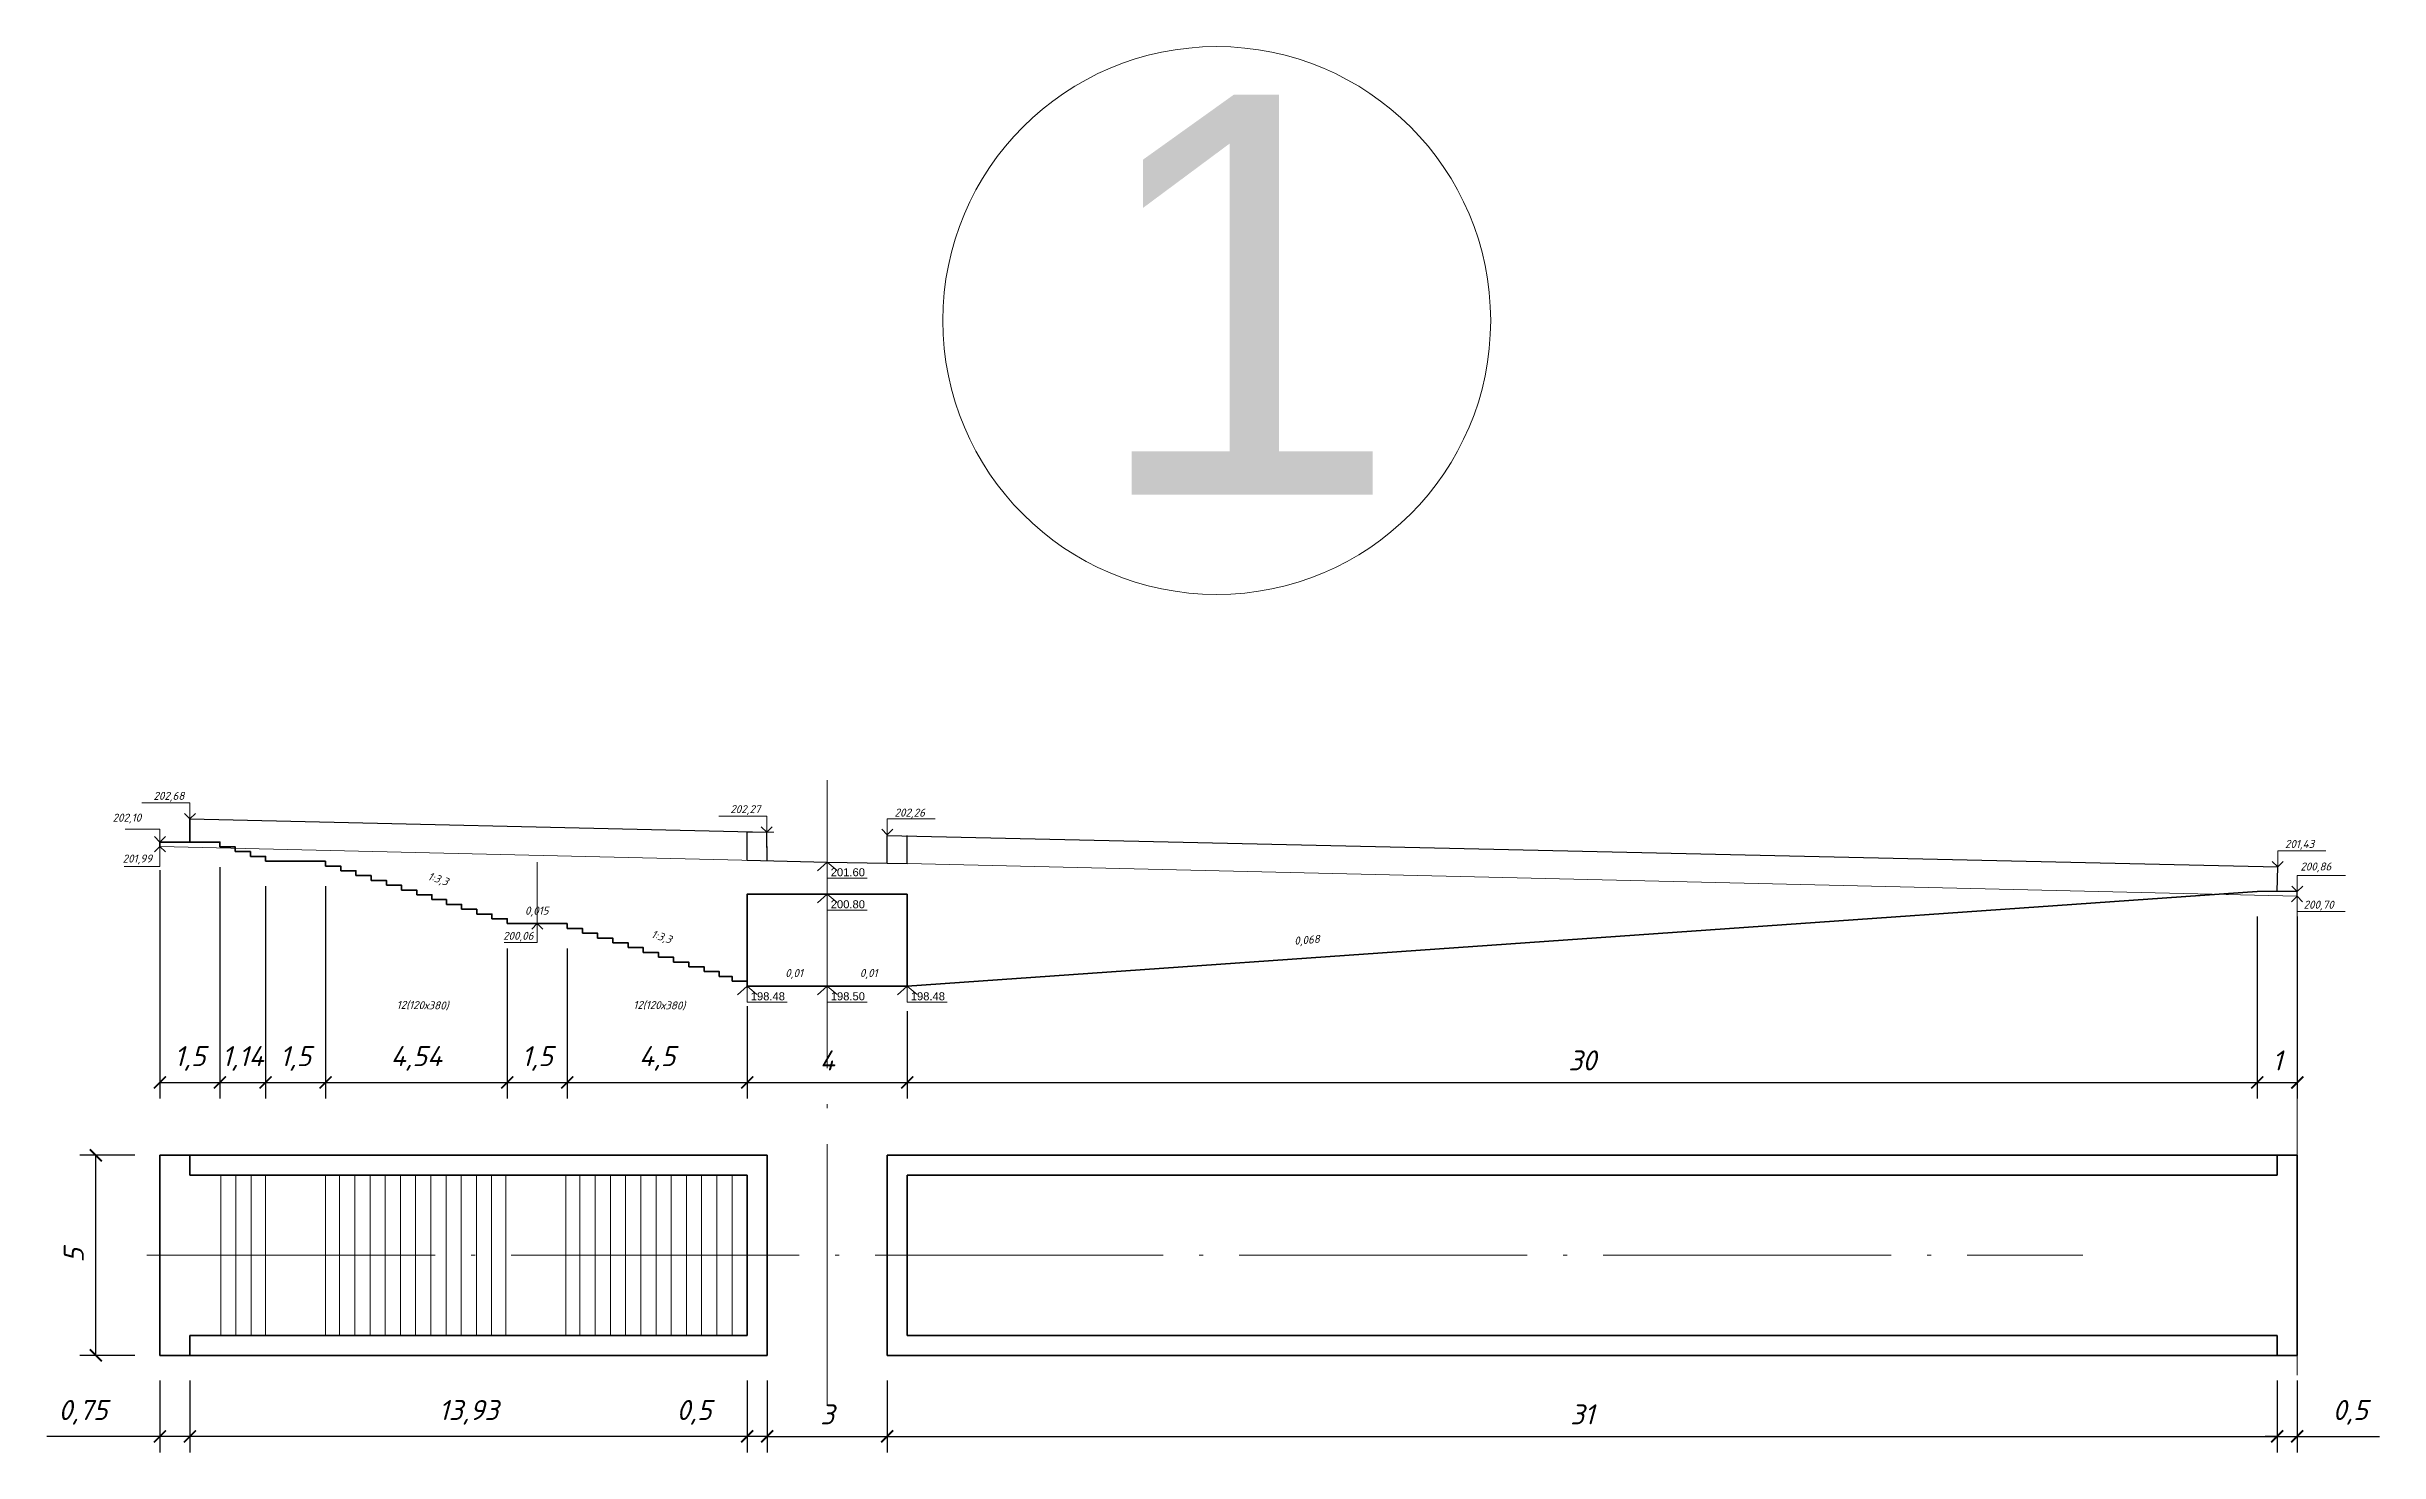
# Model space of a CAD drawing. Header units: millimetres. Extents: x -2123 to 34701, y -1286 to 835.
# Drawn here: x 4687.1 to 4745.4, y -746.5 to -711.4 of the extents above; entities that cross this region are included whole.
import ezdxf

# ---------------------------------------------------------------- set-up
doc = ezdxf.new("R2010")
doc.units = ezdxf.units.MM
doc.linetypes.add('ACAD_ISO04W100', pattern=[30, 24, -3, 0, -3])
doc.layers.get('0').update_dxf_attribs({"lineweight": 15})
doc.layers.add('вертикалка', color=6, linetype='Continuous', lineweight=15)
doc.layers.add('Текст', color=7, linetype='Continuous', lineweight=15)
doc.layers.add('поперечніе для 12м', color=7, linetype='Continuous')
doc.styles.get("Standard").update_dxf_attribs({"font": 'arial.ttf'})
doc.styles.add('Креслярський', font='isocpeui.ttf')
doc.styles.add('стиль1', font='isocpeui.ttf')
doc.dimstyles.new('3 Cтил Макс', dxfattribs={"dimtxt": 1, "dimasz": 0.3, "dimexe": 1.25, "dimexo": 0.625, "dimgap": 0.3, "dimtad": 1, "dimtxsty": 'стиль1', "dimblk": 'ARCHTICK', "dimcen": 2.5, "dimadec": 0, "dimazin": 0, "dimtfac": 1, "dimtmove": 0, "dimatfit": 3, "dimldrblk": 'DATUMFILLED', "dimfxl": 1, "dimarcsym": 0})

# ---------------------------------------------------------------- blocks, each defined once
blk = doc.blocks.new('_ArchTick')
at = {"color": 0, "linetype": 'ByBlock', "const_width": 0.15}
blk.add_lwpolyline([(-0.5, -0.5), (0.5, 0.5)], dxfattribs=at)
blk = doc.blocks.new('*D740')
at = {"layer": 'Defpoints', "color": 0, "lineweight": 20, "ltscale": 0.5, "transparency": 16777216}
for p in [(4705.142, -744.089), (4708.142, -744.089), (4708.142, -746.114)]:
    blk.add_point(p, dxfattribs=at)
at = {"layer": 'вертикалка', "color": 0, "lineweight": -2, "ltscale": 0.5, "transparency": 16777216}
for p, q in [((4705.142, -744.714), (4705.142, -746.514)), ((4708.142, -744.714), (4708.142, -746.514)), ((4705.142, -746.114), (4708.142, -746.114))]:
    blk.add_line(p, q, dxfattribs=at)
at = {"layer": 'вертикалка', "color": 0, "lineweight": -2, "ltscale": 0.5, "transparency": 16777216, "xscale": 0.3, "yscale": 0.3, "zscale": 0.3, "rotation": 180}
blk.add_blockref('_ArchTick', (4705.142, -746.114), dxfattribs=at)
at = {"layer": 'вертикалка', "color": 0, "lineweight": -2, "ltscale": 0.5, "transparency": 16777216, "xscale": 0.3, "yscale": 0.3, "zscale": 0.3}
blk.add_blockref('_ArchTick', (4708.142, -746.114), dxfattribs=at)
at = {"layer": 'вертикалка', "color": 0, "lineweight": 20, "ltscale": 0.5, "transparency": 16777216, "insert": (4706.642, -745.564), "char_height": 0.5, "attachment_point": 5, "style": 'стиль1'}
blk.add_mtext('3', dxfattribs=at)
blk = doc.blocks.new('_DatumFilled')
at = {"color": 0, "linetype": 'ByBlock'}
blk.add_solid([(0, 0.58), (-1, 0), (0, -0.58)], dxfattribs=at)
blk = doc.blocks.new('*D728')
at = {"layer": 'Defpoints', "color": 0, "lineweight": 20, "ltscale": 0.5, "transparency": 16777216}
for p in [(4704.642, -744.089), (4705.142, -744.089), (4704.642, -746.114)]:
    blk.add_point(p, dxfattribs=at)
at = {"layer": 'вертикалка', "color": 0, "lineweight": -2, "ltscale": 0.5, "transparency": 16777216}
for p, q in [((4704.642, -744.714), (4704.642, -746.514)), ((4705.142, -744.714), (4705.142, -746.514)), ((4704.642, -746.114), (4702.587, -746.114)), ((4705.142, -746.114), (4704.642, -746.114)), ((4705.142, -746.114), (4705.442, -746.114))]:
    blk.add_line(p, q, dxfattribs=at)
at = {"layer": 'вертикалка', "color": 0, "lineweight": -2, "ltscale": 0.5, "transparency": 16777216, "xscale": 0.3, "yscale": 0.3, "zscale": 0.3}
blk.add_blockref('_ArchTick', (4704.642, -746.114), dxfattribs=at)
at = {"layer": 'вертикалка', "color": 0, "lineweight": -2, "ltscale": 0.5, "transparency": 16777216, "xscale": 0.3, "yscale": 0.3, "zscale": 0.3, "rotation": 180}
blk.add_blockref('_ArchTick', (4705.142, -746.114), dxfattribs=at)
at = {"layer": 'вертикалка', "color": 0, "lineweight": 20, "ltscale": 0.5, "transparency": 16777216, "insert": (4703.314, -745.514), "char_height": 0.5, "attachment_point": 5, "style": 'стиль1'}
blk.add_mtext('0,5', dxfattribs=at)
blk = doc.blocks.new('*D729')
at = {"layer": 'Defpoints', "color": 0, "lineweight": 20, "ltscale": 0.5, "transparency": 16777216}
for p in [(4690.712, -744.089), (4704.642, -744.089), (4690.712, -746.114)]:
    blk.add_point(p, dxfattribs=at)
at = {"layer": 'вертикалка', "color": 0, "lineweight": -2, "ltscale": 0.5, "transparency": 16777216}
for p, q in [((4690.712, -744.714), (4690.712, -746.514)), ((4704.642, -744.714), (4704.642, -746.514)), ((4704.642, -746.114), (4690.712, -746.114))]:
    blk.add_line(p, q, dxfattribs=at)
at = {"layer": 'вертикалка', "color": 0, "lineweight": -2, "ltscale": 0.5, "transparency": 16777216, "xscale": 0.3, "yscale": 0.3, "zscale": 0.3, "rotation": 180}
blk.add_blockref('_ArchTick', (4690.712, -746.114), dxfattribs=at)
at = {"layer": 'вертикалка', "color": 0, "lineweight": -2, "ltscale": 0.5, "transparency": 16777216, "xscale": 0.3, "yscale": 0.3, "zscale": 0.3}
blk.add_blockref('_ArchTick', (4704.642, -746.114), dxfattribs=at)
at = {"layer": 'вертикалка', "color": 0, "lineweight": 20, "ltscale": 0.5, "transparency": 16777216, "insert": (4697.677, -745.514), "char_height": 0.5, "attachment_point": 5, "style": 'стиль1'}
blk.add_mtext('13,93', dxfattribs=at)
blk = doc.blocks.new('*D730')
at = {"layer": 'Defpoints', "color": 0, "lineweight": 20, "ltscale": 0.5, "transparency": 16777216}
for p in [(4689.962, -744.089), (4690.712, -744.089), (4690.712, -746.114)]:
    blk.add_point(p, dxfattribs=at)
at = {"layer": 'вертикалка', "color": 0, "lineweight": -2, "ltscale": 0.5, "transparency": 16777216}
for p, q in [((4689.962, -744.714), (4689.962, -746.514)), ((4690.712, -744.714), (4690.712, -746.514)), ((4689.962, -746.114), (4687.131, -746.114)), ((4690.712, -746.114), (4689.962, -746.114))]:
    blk.add_line(p, q, dxfattribs=at)
at = {"layer": 'вертикалка', "color": 0, "lineweight": -2, "ltscale": 0.5, "transparency": 16777216, "xscale": 0.3, "yscale": 0.3, "zscale": 0.3, "rotation": 180}
blk.add_blockref('_ArchTick', (4689.962, -746.114), dxfattribs=at)
at = {"layer": 'вертикалка', "color": 0, "lineweight": -2, "ltscale": 0.5, "transparency": 16777216, "xscale": 0.3, "yscale": 0.3, "zscale": 0.3}
blk.add_blockref('_ArchTick', (4690.712, -746.114), dxfattribs=at)
at = {"layer": 'вертикалка', "color": 0, "lineweight": 20, "ltscale": 0.5, "transparency": 16777216, "insert": (4688.039, -745.514), "char_height": 0.5, "attachment_point": 5, "style": 'стиль1'}
blk.add_mtext('0,75', dxfattribs=at)
blk = doc.blocks.new('*D731')
at = {"layer": 'Defpoints', "color": 0, "lineweight": 20, "ltscale": 0.5, "transparency": 16777216}
for p in [(4689.962, -731.34), (4691.462, -731.377), (4691.462, -737.267)]:
    blk.add_point(p, dxfattribs=at)
at = {"layer": 'вертикалка', "color": 0, "lineweight": -2, "ltscale": 0.5, "transparency": 16777216}
for p, q in [((4689.962, -731.965), (4689.962, -737.667)), ((4691.462, -732.002), (4691.462, -737.667)), ((4689.962, -737.267), (4691.462, -737.267))]:
    blk.add_line(p, q, dxfattribs=at)
at = {"layer": 'вертикалка', "color": 0, "lineweight": -2, "ltscale": 0.5, "transparency": 16777216, "xscale": 0.3, "yscale": 0.3, "zscale": 0.3, "rotation": 180}
blk.add_blockref('_ArchTick', (4689.962, -737.267), dxfattribs=at)
at = {"layer": 'вертикалка', "color": 0, "lineweight": -2, "ltscale": 0.5, "transparency": 16777216, "xscale": 0.3, "yscale": 0.3, "zscale": 0.3}
blk.add_blockref('_ArchTick', (4691.462, -737.267), dxfattribs=at)
at = {"layer": 'вертикалка', "color": 0, "lineweight": 20, "ltscale": 0.5, "transparency": 16777216, "insert": (4690.712, -736.667), "char_height": 0.5, "attachment_point": 5, "style": 'стиль1'}
blk.add_mtext('1,5', dxfattribs=at)
blk = doc.blocks.new('*D732')
at = {"layer": 'Defpoints', "color": 0, "lineweight": 20, "ltscale": 0.5, "transparency": 16777216}
for p in [(4691.462, -731.257), (4692.602, -731.737), (4692.602, -737.267)]:
    blk.add_point(p, dxfattribs=at)
at = {"layer": 'вертикалка', "color": 0, "lineweight": -2, "ltscale": 0.5, "transparency": 16777216}
for p, q in [((4691.462, -731.882), (4691.462, -737.667)), ((4692.602, -732.362), (4692.602, -737.667)), ((4691.462, -737.267), (4692.602, -737.267))]:
    blk.add_line(p, q, dxfattribs=at)
at = {"layer": 'вертикалка', "color": 0, "lineweight": -2, "ltscale": 0.5, "transparency": 16777216, "xscale": 0.3, "yscale": 0.3, "zscale": 0.3, "rotation": 180}
blk.add_blockref('_ArchTick', (4691.462, -737.267), dxfattribs=at)
at = {"layer": 'вертикалка', "color": 0, "lineweight": -2, "ltscale": 0.5, "transparency": 16777216, "xscale": 0.3, "yscale": 0.3, "zscale": 0.3}
blk.add_blockref('_ArchTick', (4692.602, -737.267), dxfattribs=at)
at = {"layer": 'вертикалка', "color": 0, "lineweight": 20, "ltscale": 0.5, "transparency": 16777216, "insert": (4692.032, -736.667), "char_height": 0.5, "attachment_point": 5, "style": 'стиль1'}
blk.add_mtext('1,14', dxfattribs=at)
blk = doc.blocks.new('*D733')
at = {"layer": 'Defpoints', "color": 0, "lineweight": 20, "ltscale": 0.5, "transparency": 16777216}
for p in [(4692.602, -731.737), (4694.102, -731.737), (4694.102, -737.267)]:
    blk.add_point(p, dxfattribs=at)
at = {"layer": 'вертикалка', "color": 0, "lineweight": -2, "ltscale": 0.5, "transparency": 16777216}
for p, q in [((4692.602, -732.362), (4692.602, -737.667)), ((4694.102, -732.362), (4694.102, -737.667)), ((4692.602, -737.267), (4694.102, -737.267))]:
    blk.add_line(p, q, dxfattribs=at)
at = {"layer": 'вертикалка', "color": 0, "lineweight": -2, "ltscale": 0.5, "transparency": 16777216, "xscale": 0.3, "yscale": 0.3, "zscale": 0.3, "rotation": 180}
blk.add_blockref('_ArchTick', (4692.602, -737.267), dxfattribs=at)
at = {"layer": 'вертикалка', "color": 0, "lineweight": -2, "ltscale": 0.5, "transparency": 16777216, "xscale": 0.3, "yscale": 0.3, "zscale": 0.3}
blk.add_blockref('_ArchTick', (4694.102, -737.267), dxfattribs=at)
at = {"layer": 'вертикалка', "color": 0, "lineweight": 20, "ltscale": 0.5, "transparency": 16777216, "insert": (4693.352, -736.667), "char_height": 0.5, "attachment_point": 5, "style": 'стиль1'}
blk.add_mtext('1,5', dxfattribs=at)
blk = doc.blocks.new('*D734')
at = {"layer": 'Defpoints', "color": 0, "lineweight": 20, "ltscale": 0.5, "transparency": 16777216}
for p in [(4694.102, -731.857), (4698.642, -733.297), (4698.642, -737.267)]:
    blk.add_point(p, dxfattribs=at)
at = {"layer": 'вертикалка', "color": 0, "lineweight": -2, "ltscale": 0.5, "transparency": 16777216}
for p, q in [((4694.102, -732.482), (4694.102, -737.667)), ((4698.642, -733.922), (4698.642, -737.667)), ((4694.102, -737.267), (4698.642, -737.267))]:
    blk.add_line(p, q, dxfattribs=at)
at = {"layer": 'вертикалка', "color": 0, "lineweight": -2, "ltscale": 0.5, "transparency": 16777216, "xscale": 0.3, "yscale": 0.3, "zscale": 0.3, "rotation": 180}
blk.add_blockref('_ArchTick', (4694.102, -737.267), dxfattribs=at)
at = {"layer": 'вертикалка', "color": 0, "lineweight": -2, "ltscale": 0.5, "transparency": 16777216, "xscale": 0.3, "yscale": 0.3, "zscale": 0.3}
blk.add_blockref('_ArchTick', (4698.642, -737.267), dxfattribs=at)
at = {"layer": 'вертикалка', "color": 0, "lineweight": 20, "ltscale": 0.5, "transparency": 16777216, "insert": (4696.372, -736.667), "char_height": 0.5, "attachment_point": 5, "style": 'стиль1'}
blk.add_mtext('4,54', dxfattribs=at)
blk = doc.blocks.new('*D735')
at = {"layer": 'Defpoints', "color": 0, "lineweight": 20, "ltscale": 0.5, "transparency": 16777216}
for p in [(4698.642, -733.297), (4700.142, -733.297), (4700.142, -737.267)]:
    blk.add_point(p, dxfattribs=at)
at = {"layer": 'вертикалка', "color": 0, "lineweight": -2, "ltscale": 0.5, "transparency": 16777216}
for p, q in [((4698.642, -733.922), (4698.642, -737.667)), ((4700.142, -733.922), (4700.142, -737.667)), ((4698.642, -737.267), (4700.142, -737.267))]:
    blk.add_line(p, q, dxfattribs=at)
at = {"layer": 'вертикалка', "color": 0, "lineweight": -2, "ltscale": 0.5, "transparency": 16777216, "xscale": 0.3, "yscale": 0.3, "zscale": 0.3, "rotation": 180}
blk.add_blockref('_ArchTick', (4698.642, -737.267), dxfattribs=at)
at = {"layer": 'вертикалка', "color": 0, "lineweight": -2, "ltscale": 0.5, "transparency": 16777216, "xscale": 0.3, "yscale": 0.3, "zscale": 0.3}
blk.add_blockref('_ArchTick', (4700.142, -737.267), dxfattribs=at)
at = {"layer": 'вертикалка', "color": 0, "lineweight": 20, "ltscale": 0.5, "transparency": 16777216, "insert": (4699.392, -736.667), "char_height": 0.5, "attachment_point": 5, "style": 'стиль1'}
blk.add_mtext('1,5', dxfattribs=at)
blk = doc.blocks.new('*D736')
at = {"layer": 'Defpoints', "color": 0, "lineweight": 20, "ltscale": 0.5, "transparency": 16777216}
for p in [(4700.142, -733.417), (4704.642, -734.737), (4704.642, -737.267)]:
    blk.add_point(p, dxfattribs=at)
at = {"layer": 'вертикалка', "color": 0, "lineweight": -2, "ltscale": 0.5, "transparency": 16777216}
for p, q in [((4700.142, -734.042), (4700.142, -737.667)), ((4704.642, -735.362), (4704.642, -737.667)), ((4700.142, -737.267), (4704.642, -737.267))]:
    blk.add_line(p, q, dxfattribs=at)
at = {"layer": 'вертикалка', "color": 0, "lineweight": -2, "ltscale": 0.5, "transparency": 16777216, "xscale": 0.3, "yscale": 0.3, "zscale": 0.3, "rotation": 180}
blk.add_blockref('_ArchTick', (4700.142, -737.267), dxfattribs=at)
at = {"layer": 'вертикалка', "color": 0, "lineweight": -2, "ltscale": 0.5, "transparency": 16777216, "xscale": 0.3, "yscale": 0.3, "zscale": 0.3}
blk.add_blockref('_ArchTick', (4704.642, -737.267), dxfattribs=at)
at = {"layer": 'вертикалка', "color": 0, "lineweight": 20, "ltscale": 0.5, "transparency": 16777216, "insert": (4702.392, -736.667), "char_height": 0.5, "attachment_point": 5, "style": 'стиль1'}
blk.add_mtext('4,5', dxfattribs=at)
blk = doc.blocks.new('*D737')
at = {"layer": 'Defpoints', "color": 0, "lineweight": 20, "ltscale": 0.5, "transparency": 16777216}
for p in [(4704.642, -734.857), (4708.642, -734.857), (4708.642, -737.267)]:
    blk.add_point(p, dxfattribs=at)
at = {"layer": 'вертикалка', "color": 0, "lineweight": -2, "ltscale": 0.5, "transparency": 16777216}
for p, q in [((4704.642, -735.482), (4704.642, -737.667)), ((4708.642, -735.482), (4708.642, -737.667)), ((4704.642, -737.267), (4708.642, -737.267))]:
    blk.add_line(p, q, dxfattribs=at)
at = {"layer": 'вертикалка', "color": 0, "lineweight": -2, "ltscale": 0.5, "transparency": 16777216, "xscale": 0.3, "yscale": 0.3, "zscale": 0.3, "rotation": 180}
blk.add_blockref('_ArchTick', (4704.642, -737.267), dxfattribs=at)
at = {"layer": 'вертикалка', "color": 0, "lineweight": -2, "ltscale": 0.5, "transparency": 16777216, "xscale": 0.3, "yscale": 0.3, "zscale": 0.3}
blk.add_blockref('_ArchTick', (4708.642, -737.267), dxfattribs=at)
at = {"layer": 'вертикалка', "color": 0, "lineweight": 20, "ltscale": 0.5, "transparency": 16777216, "insert": (4706.642, -736.717), "char_height": 0.5, "attachment_point": 5, "style": 'стиль1'}
blk.add_mtext('4', dxfattribs=at)
blk = doc.blocks.new('*D738')
at = {"layer": 'Defpoints', "color": 0, "lineweight": 20, "ltscale": 0.5, "transparency": 16777216}
for p in [(4742.884, -744.089), (4743.383, -744.089), (4743.383, -746.114)]:
    blk.add_point(p, dxfattribs=at)
at = {"layer": 'вертикалка', "color": 0, "lineweight": -2, "ltscale": 0.5, "transparency": 16777216}
for p, q in [((4742.884, -744.714), (4742.884, -746.514)), ((4743.383, -744.714), (4743.383, -746.514)), ((4742.884, -746.114), (4742.584, -746.114)), ((4742.884, -746.114), (4743.383, -746.114)), ((4743.383, -746.114), (4745.438, -746.114))]:
    blk.add_line(p, q, dxfattribs=at)
at = {"layer": 'вертикалка', "color": 0, "lineweight": -2, "ltscale": 0.5, "transparency": 16777216, "xscale": 0.3, "yscale": 0.3, "zscale": 0.3}
blk.add_blockref('_ArchTick', (4742.884, -746.114), dxfattribs=at)
at = {"layer": 'вертикалка', "color": 0, "lineweight": -2, "ltscale": 0.5, "transparency": 16777216, "xscale": 0.3, "yscale": 0.3, "zscale": 0.3, "rotation": 180}
blk.add_blockref('_ArchTick', (4743.383, -746.114), dxfattribs=at)
at = {"layer": 'вертикалка', "color": 0, "lineweight": 20, "ltscale": 0.5, "transparency": 16777216, "insert": (4744.711, -745.514), "char_height": 0.5, "attachment_point": 5, "style": 'стиль1'}
blk.add_mtext('0,5', dxfattribs=at)
blk = doc.blocks.new('*D739')
at = {"layer": 'Defpoints', "color": 0, "lineweight": 20, "ltscale": 0.5, "transparency": 16777216}
for p in [(4688.359, -739.089), (4689.962, -739.089), (4689.962, -744.089)]:
    blk.add_point(p, dxfattribs=at)
at = {"layer": 'вертикалка', "color": 0, "lineweight": -2, "ltscale": 0.5, "transparency": 16777216}
for p, q in [((4689.337, -739.089), (4687.959, -739.089)), ((4688.359, -744.089), (4688.359, -739.089)), ((4689.337, -744.089), (4687.959, -744.089))]:
    blk.add_line(p, q, dxfattribs=at)
at = {"layer": 'вертикалка', "color": 0, "lineweight": -2, "ltscale": 0.5, "transparency": 16777216, "xscale": 0.3, "yscale": 0.3, "zscale": 0.3}
for p, rotation in [((4688.359, -739.089), 90), ((4688.359, -744.089), 270)]:
    blk.add_blockref('_ArchTick', p, dxfattribs=dict(at, rotation=rotation))
at = {"layer": 'вертикалка', "color": 0, "lineweight": 20, "ltscale": 0.5, "transparency": 16777216, "insert": (4687.809, -741.589), "char_height": 0.5, "attachment_point": 5, "rotation": 90, "style": 'стиль1'}
blk.add_mtext('5', dxfattribs=at)
blk = doc.blocks.new('*D741')
at = {"layer": 'Defpoints', "color": 0, "lineweight": 20, "ltscale": 0.5, "transparency": 16777216}
for p in [(4742.386, -732.496), (4743.388, -732.496), (4743.388, -737.267)]:
    blk.add_point(p, dxfattribs=at)
at = {"layer": 'вертикалка', "color": 0, "lineweight": -2, "ltscale": 0.5, "transparency": 16777216}
for p, q in [((4742.386, -733.121), (4742.386, -737.667)), ((4743.388, -733.121), (4743.388, -737.667)), ((4742.386, -737.267), (4743.388, -737.267))]:
    blk.add_line(p, q, dxfattribs=at)
at = {"layer": 'вертикалка', "color": 0, "lineweight": -2, "ltscale": 0.5, "transparency": 16777216, "xscale": 0.3, "yscale": 0.3, "zscale": 0.3, "rotation": 180}
blk.add_blockref('_ArchTick', (4742.386, -737.267), dxfattribs=at)
at = {"layer": 'вертикалка', "color": 0, "lineweight": -2, "ltscale": 0.5, "transparency": 16777216, "xscale": 0.3, "yscale": 0.3, "zscale": 0.3}
blk.add_blockref('_ArchTick', (4743.388, -737.267), dxfattribs=at)
at = {"layer": 'вертикалка', "color": 0, "lineweight": 20, "ltscale": 0.5, "transparency": 16777216, "insert": (4742.887, -736.717), "char_height": 0.5, "attachment_point": 5, "style": 'стиль1'}
blk.add_mtext('1', dxfattribs=at)
blk = doc.blocks.new('*D742')
at = {"layer": 'Defpoints', "color": 0, "lineweight": 20, "ltscale": 0.5, "transparency": 16777216}
for p in [(4742.386, -732.496), (4708.642, -734.857), (4742.386, -737.267)]:
    blk.add_point(p, dxfattribs=at)
at = {"layer": 'вертикалка', "color": 0, "lineweight": -2, "ltscale": 0.5, "transparency": 16777216}
for p, q in [((4742.386, -733.121), (4742.386, -737.667)), ((4708.642, -735.482), (4708.642, -737.667)), ((4708.642, -737.267), (4742.386, -737.267))]:
    blk.add_line(p, q, dxfattribs=at)
at = {"layer": 'вертикалка', "color": 0, "lineweight": -2, "ltscale": 0.5, "transparency": 16777216, "xscale": 0.3, "yscale": 0.3, "zscale": 0.3, "rotation": 180}
blk.add_blockref('_ArchTick', (4708.642, -737.267), dxfattribs=at)
at = {"layer": 'вертикалка', "color": 0, "lineweight": -2, "ltscale": 0.5, "transparency": 16777216, "xscale": 0.3, "yscale": 0.3, "zscale": 0.3}
blk.add_blockref('_ArchTick', (4742.386, -737.267), dxfattribs=at)
at = {"layer": 'вертикалка', "color": 0, "lineweight": 20, "ltscale": 0.5, "transparency": 16777216, "insert": (4725.514, -736.717), "char_height": 0.5, "attachment_point": 5, "style": 'стиль1'}
blk.add_mtext('30', dxfattribs=at)
blk = doc.blocks.new('*D743')
at = {"layer": 'Defpoints', "color": 0, "lineweight": 20, "ltscale": 0.5, "transparency": 16777216}
for p in [(4708.142, -746.114), (4742.884, -746.114), (4742.884, -746.114)]:
    blk.add_point(p, dxfattribs=at)
at = {"layer": 'вертикалка', "color": 0, "lineweight": -2, "ltscale": 0.5, "transparency": 16777216}
for p, q in [((4708.142, -745.489), (4708.142, -745.714)), ((4742.884, -745.489), (4742.884, -745.714)), ((4708.142, -746.114), (4742.884, -746.114))]:
    blk.add_line(p, q, dxfattribs=at)
at = {"layer": 'вертикалка', "color": 0, "lineweight": -2, "ltscale": 0.5, "transparency": 16777216, "xscale": 0.3, "yscale": 0.3, "zscale": 0.3, "rotation": 180}
blk.add_blockref('_ArchTick', (4708.142, -746.114), dxfattribs=at)
at = {"layer": 'вертикалка', "color": 0, "lineweight": -2, "ltscale": 0.5, "transparency": 16777216, "xscale": 0.3, "yscale": 0.3, "zscale": 0.3}
blk.add_blockref('_ArchTick', (4742.884, -746.114), dxfattribs=at)
at = {"layer": 'вертикалка', "color": 0, "lineweight": 20, "ltscale": 0.5, "transparency": 16777216, "insert": (4725.513, -745.564), "char_height": 0.5, "attachment_point": 5, "style": 'стиль1'}
blk.add_mtext('31', dxfattribs=at)

msp = doc.modelspace()

# ---------------------------------------------------------------- linework, layer by layer
at = {"color": 0, "lineweight": 18}
for points in [[(4690.711, -730.68), (4690.711, -730.28), (4689.511, -730.28)], [(4690.574, -730.542), (4690.711, -730.68), (4690.849, -730.542)], [(4689.962, -731.257), (4689.962, -730.934), (4689.092, -730.934)], [(4690.1, -731.12), (4689.962, -731.257), (4689.825, -731.12)], [(4705.131, -731.012), (4705.131, -730.612), (4703.931, -730.612)], [(4704.993, -730.874), (4705.131, -731.012), (4705.268, -730.874)], [(4708.279, -730.938), (4708.142, -731.075), (4708.004, -730.938)], [(4708.142, -731.075), (4708.142, -730.675), (4709.342, -730.675)], [(4689.962, -731.34), (4689.962, -731.871), (4689.065, -731.871)], [(4690.099, -731.505), (4689.962, -731.368), (4689.824, -731.505)], [(4743.036, -731.743), (4742.898, -731.881), (4742.761, -731.743)], [(4742.898, -731.881), (4742.898, -731.481), (4744.098, -731.481)], [(4743.388, -732.496), (4743.388, -732.096), (4744.588, -732.096)], [(4743.521, -732.753), (4743.383, -732.615), (4743.246, -732.753)], [(4743.525, -732.358), (4743.388, -732.496), (4743.251, -732.358)], [(4743.386, -732.591), (4743.386, -732.991), (4744.586, -732.991)], [(4699.392, -733.297), (4699.392, -733.767), (4698.568, -733.767)], [(4699.529, -733.435), (4699.392, -733.297), (4699.254, -733.435)]]:
    msp.add_lwpolyline(points, dxfattribs=at)
for points in [[(4696.462, -732.214, 0, 0, 0), (4697.136, -732.43, 0.143, 0, 0), (4697.458, -732.533, 0, 0, 0)], [(4699.006, -733.12, 0, 0, 0), (4699.713, -733.158, 0.143, 0, 0), (4700.049, -733.177, 0, 0, 0)], [(4702.046, -733.661, 0, 0, 0), (4702.721, -733.877, 0.143, 0, 0), (4703.042, -733.98, 0, 0, 0)], [(4706.262, -734.679, 0, 0, 0), (4705.555, -734.718, 0.143, 0, 0), (4705.218, -734.736, 0, 0, 0)], [(4707.23, -734.679, 0, 0, 0), (4707.937, -734.718, 0.143, 0, 0), (4708.273, -734.736, 0, 0, 0)]]:
    msp.add_lwpolyline(points, format="xyseb", dxfattribs=at)
at = {"color": 0, "lineweight": 30}
msp.add_lwpolyline([(4718.991, -733.878, 0, 0, 0), (4718.284, -733.93, 0.143, 0, 0), (4717.948, -733.954, 0, 0, 0)], format="xyseb", dxfattribs=at)
at = {"layer": 'вертикалка', "color": 5, "lineweight": 20}
for points in [[(4704.64, -731.711), (4704.64, -731.011), (4705.306, -731.011)], [(4689.961, -731.257), (4690.711, -731.257)], [(4699.392, -733.297), (4699.392, -731.757), (4699.392, -731.757)], [(4741.389, -732.565), (4742.386, -732.496)], [(4743.383, -732.615), (4743.383, -744.588)], [(4694.102, -739.589), (4694.102, -743.589)]]:
    msp.add_lwpolyline(points, dxfattribs=at)
at = {"layer": 'поперечніе для 12м', "color": 116, "linetype": 'ACAD_ISO04W100', "lineweight": 9, "ltscale": 0.3, "true_color": 0x136734}
for points in [[(4706.642, -729.707), (4706.642, -745.349)], [(4689.638, -741.589), (4738.03, -741.589)]]:
    msp.add_lwpolyline(points, dxfattribs=at)
at = {"layer": 'поперечніе для 12м', "color": 177, "lineweight": 30, "true_color": 0x293189}
for points in [[(4690.711, -730.68), (4705.129, -731.011)], [(4704.64, -731.711), (4704.64, -731.011)], [(4705.139, -731.722), (4705.129, -731.011)], [(4705.143, -731.723), (4705.129, -731.075)], [(4708.142, -731.091), (4742.898, -731.881)], [(4704.64, -731.711), (4705.638, -731.734), (4706.642, -731.757), (4707.642, -731.777), (4708.642, -731.797)], [(4742.886, -732.496), (4742.898, -731.881)], [(4743.383, -732.615), (4743.386, -732.496), (4742.386, -732.496)]]:
    msp.add_lwpolyline(points, dxfattribs=at)
at = {"layer": 'поперечніе для 12м', "color": 116, "lineweight": 35, "true_color": 0x136734}
for points in [[(4690.711, -731.257), (4690.711, -730.68)], [(4689.962, -739.089), (4705.142, -739.089)], [(4705.142, -739.089), (4705.142, -744.089)], [(4708.142, -739.089), (4743.383, -739.089)], [(4708.142, -739.089), (4708.142, -744.089)], [(4690.712, -739.589), (4704.642, -739.589)], [(4704.642, -739.589), (4704.642, -743.589)], [(4705.142, -739.589), (4705.142, -743.589)], [(4708.642, -739.589), (4742.884, -739.589)], [(4708.642, -739.589), (4708.642, -743.589)], [(4690.712, -743.589), (4704.642, -743.589)], [(4708.642, -743.589), (4742.884, -743.589)], [(4689.962, -744.089), (4705.142, -744.089)], [(4708.142, -744.089), (4743.383, -744.089)]]:
    msp.add_lwpolyline(points, dxfattribs=at)
at = {"layer": 'поперечніе для 12м', "color": 30, "lineweight": 30, "true_color": 0xf26722}
for points in [[(4708.142, -731.797), (4708.142, -731.091)], [(4708.642, -731.797), (4708.642, -731.091)]]:
    msp.add_lwpolyline(points, dxfattribs=at)
at = {"layer": 'поперечніе для 12м', "color": 177, "lineweight": 35, "true_color": 0x293189}
for points in [[(4691.462, -731.257), (4689.962, -731.257), (4689.96, -731.369)], [(4691.462, -731.377), (4691.462, -731.257), (4691.082, -731.257)], [(4691.842, -731.497), (4691.842, -731.377), (4691.462, -731.377)], [(4692.222, -731.617), (4692.222, -731.497), (4691.842, -731.497)], [(4692.602, -731.737), (4692.602, -731.617), (4692.222, -731.617)], [(4694.102, -731.737), (4692.602, -731.737)], [(4694.102, -731.737), (4694.102, -731.857)], [(4694.482, -731.977), (4694.482, -731.857), (4694.102, -731.857)], [(4694.862, -732.097), (4694.862, -731.977), (4694.482, -731.977)], [(4695.242, -732.217), (4695.242, -732.097), (4694.862, -732.097)], [(4695.622, -732.337), (4695.622, -732.217), (4695.242, -732.217)], [(4696.002, -732.457), (4696.002, -732.337), (4695.622, -732.337)], [(4696.382, -732.577), (4696.382, -732.457), (4696.002, -732.457)], [(4696.762, -732.697), (4696.762, -732.577), (4696.382, -732.577)], [(4697.122, -732.817), (4697.122, -732.697), (4696.762, -732.697)], [(4697.502, -732.937), (4697.502, -732.817), (4697.122, -732.817)], [(4708.642, -734.857), (4742.386, -732.496)], [(4697.882, -733.057), (4697.882, -732.937), (4697.502, -732.937)], [(4698.262, -733.177), (4698.262, -733.057), (4697.882, -733.057)], [(4698.642, -733.297), (4698.642, -733.177), (4698.262, -733.177)], [(4700.142, -733.297), (4698.642, -733.297)], [(4700.142, -733.417), (4700.142, -733.297)], [(4700.142, -733.297), (4700.142, -733.417)], [(4700.522, -733.537), (4700.522, -733.417), (4700.142, -733.417)], [(4700.902, -733.657), (4700.902, -733.537), (4700.522, -733.537)], [(4701.282, -733.777), (4701.282, -733.657), (4700.902, -733.657)], [(4701.662, -733.897), (4701.662, -733.777), (4701.282, -733.777)], [(4702.042, -734.017), (4702.042, -733.897), (4701.662, -733.897)], [(4702.422, -734.137), (4702.422, -734.017), (4702.042, -734.017)], [(4702.802, -734.257), (4702.802, -734.137), (4702.422, -734.137)], [(4703.182, -734.377), (4703.182, -734.257), (4702.802, -734.257)], [(4703.562, -734.497), (4703.562, -734.377), (4703.182, -734.377)], [(4703.942, -734.617), (4703.942, -734.497), (4703.562, -734.497)], [(4704.262, -734.737), (4704.262, -734.617), (4703.942, -734.617)], [(4704.642, -734.857), (4704.642, -734.737), (4704.262, -734.737)], [(4689.962, -739.089), (4689.962, -744.089)], [(4690.712, -739.089), (4690.712, -739.589)], [(4742.884, -739.089), (4742.884, -739.589)], [(4743.383, -739.089), (4743.383, -744.089)], [(4690.712, -743.589), (4690.712, -744.089)], [(4742.884, -743.589), (4742.884, -744.089)]]:
    msp.add_lwpolyline(points, dxfattribs=at)
at = {"layer": 'поперечніе для 12м', "color": 177, "lineweight": 15, "true_color": 0x293189}
msp.add_lwpolyline([(4689.962, -731.369), (4706.642, -731.757)], dxfattribs=at)
at = {"layer": 'поперечніе для 12м', "color": 7, "lineweight": 9}
for points in [[(4706.642, -731.757), (4706.396, -731.974)], [(4706.642, -731.757), (4706.886, -731.973)], [(4706.642, -731.757), (4706.642, -732.157), (4707.642, -732.157)], [(4706.642, -732.557), (4706.396, -732.774)], [(4706.642, -732.557), (4706.886, -732.773)], [(4706.642, -732.557), (4706.642, -732.957), (4707.642, -732.957)], [(4704.642, -734.857), (4704.396, -735.074)], [(4704.642, -734.857), (4704.886, -735.073)], [(4704.642, -734.857), (4704.642, -735.257), (4705.642, -735.257)], [(4706.642, -734.857), (4706.396, -735.074)], [(4706.642, -734.857), (4706.886, -735.073)], [(4706.642, -734.857), (4706.642, -735.257), (4707.642, -735.257)], [(4708.642, -734.857), (4708.396, -735.074)], [(4708.642, -734.857), (4708.886, -735.073)], [(4708.642, -734.857), (4708.642, -735.257), (4709.642, -735.257)]]:
    msp.add_lwpolyline(points, dxfattribs=at)
at = {"layer": 'поперечніе для 12м', "color": 177, "lineweight": 18, "true_color": 0x293189}
for points in [[(4708.142, -731.787), (4708.642, -731.797), (4743.383, -732.612)], [(4692.602, -739.589), (4692.602, -743.589)], [(4698.612, -739.589), (4698.612, -743.589)], [(4700.112, -739.589), (4700.112, -743.589)]]:
    msp.add_lwpolyline(points, dxfattribs=at)
at = {"layer": 'поперечніе для 12м', "color": 32, "lineweight": 35, "true_color": 0xcd6928}
for points in [[(4706.642, -732.557), (4704.642, -732.557), (4704.642, -734.857), (4708.642, -734.857), (4708.642, -732.557)], [(4706.642, -732.557), (4708.642, -732.557)]]:
    msp.add_lwpolyline(points, dxfattribs=at)
at = {"layer": 'поперечніе для 12м', "color": 7, "lineweight": 35}
msp.add_lwpolyline([(4706.642, -732.557), (4706.642, -732.557), (4708.142, -732.557), (4705.142, -732.557)], dxfattribs=at)
at = {"layer": 'поперечніе для 12м', "color": 116, "lineweight": 18, "true_color": 0x136734}
for points in [[(4691.483, -739.589), (4691.483, -743.589)], [(4691.863, -739.589), (4691.863, -743.589)], [(4692.243, -739.589), (4692.243, -743.589)], [(4694.453, -739.589), (4694.453, -743.589)], [(4694.833, -739.589), (4694.833, -743.589)], [(4695.213, -739.589), (4695.213, -743.589)], [(4695.593, -739.589), (4695.593, -743.589)], [(4695.973, -739.589), (4695.973, -743.589)], [(4696.353, -739.589), (4696.353, -743.589)], [(4696.733, -739.589), (4696.733, -743.589)], [(4697.113, -739.589), (4697.113, -743.589)], [(4697.493, -739.589), (4697.493, -743.589)], [(4697.873, -739.589), (4697.873, -743.589)], [(4698.253, -739.589), (4698.253, -743.589)], [(4700.462, -739.589), (4700.462, -743.589)], [(4700.842, -739.589), (4700.842, -743.589)], [(4701.222, -739.589), (4701.222, -743.589)], [(4701.602, -739.589), (4701.602, -743.589)], [(4701.982, -739.589), (4701.982, -743.589)], [(4702.362, -739.589), (4702.362, -743.589)], [(4702.742, -739.589), (4702.742, -743.589)], [(4703.122, -739.589), (4703.122, -743.589)], [(4703.502, -739.589), (4703.502, -743.589)], [(4703.882, -739.589), (4703.882, -743.589)], [(4704.262, -739.589), (4704.262, -743.589)]]:
    msp.add_lwpolyline(points, dxfattribs=at)
at = {"layer": 'Текст', "color": 18, "lineweight": 20, "true_color": 0x000000}
msp.add_circle((4716.378, -718.222, -1.649), 6.847, dxfattribs=at)

# ---------------------------------------------------------------- texts
at = {"color": 0, "char_height": 0.2, "style": 'Креслярський'}
for s, insert, width, attachment_point, rotation in [('202,68', (4689.799, -730.003), 6.8889, 1, 359.89338), ('202,10', (4689.493, -730.548), 6.8889, 3, 0.10662), ('202,27', (4704.218, -730.335), 6.8889, 1, 359.89338), ('202,26', (4708.324, -730.422), 6.8889, 1, 359.89338), ('201,99', (4689.766, -731.57), 6.8889, 3, 0.10662), ('201,43', (4743.811, -731.204), 6.8889, 3, 0.10662), ('1:3,3', (4696.703, -732.003), 6.8889, 1, 342.04128), ('200,86', (4744.237, -731.769), 6.8889, 3, 0.10662), ('0,015', (4699.675, -732.872), 6.8889, 3, 0.10662), ('200,70', (4744.299, -732.971), 6.8889, 9, 359.89338), ('200,06', (4699.299, -733.501), 6.8889, 3, 0.10662), ('1:3,3', (4702.287, -733.45), 6.8889, 1, 342.04128), ('0,068', (4718.944, -733.579), 0.97958, 3, 4.41233), ('0,01', (4705.593, -734.432), 6.8889, 1, 359.89338), ('0,01', (4707.899, -734.432), 6.8889, 3, 0.10662), ('12(120х380)', (4695.881, -735.226), 1.47564, 1, 359.14369), ('12(120х380)', (4701.797, -735.226), 1.47564, 1, 359.14369)]:
    msp.add_mtext(s, dxfattribs=dict(at, insert=insert, width=width, attachment_point=attachment_point, rotation=rotation))
at = {"layer": 'поперечніе для 12м', "color": 7, "lineweight": 9, "char_height": 0.2, "attachment_point": 1}
for s, width, insert in [('201.60', 0.41147, (4706.73, -731.913)), ('200.80', 0.41147, (4706.73, -732.713)), ('198.48', 0.85283, (4704.73, -735.013)), ('198.50', 0.41147, (4706.73, -735.013)), ('198.48', 0.41147, (4708.73, -735.013))]:
    msp.add_mtext_dynamic_manual_height_columns(s, width=width, gutter_width=12.5, heights=[0], dxfattribs=dict(at, insert=insert))
at = {"layer": 'Текст', "color": 18, "true_color": 0x000000, "insert": (4713.191, -712.575, -1.649), "char_height": 10, "attachment_point": 1}
msp.add_mtext_dynamic_manual_height_columns('1', width=4.68276, gutter_width=12.5, heights=[0], dxfattribs=at)

# ---------------------------------------------------------------- dimensions: what is measured, and where the dimension line sits
at = {"layer": 'вертикалка', "color": 5, "lineweight": 20, "ltscale": 0.5}
for base, p1, p2, picture, middle in [((4691.462, -737.267), (4689.962, -731.34), (4691.462, -731.377), '*D731', (4690.712, -736.667)), ((4694.102, -737.267), (4692.602, -731.737), (4694.102, -731.737), '*D733', (4693.352, -736.667)), ((4698.642, -737.267), (4694.102, -731.857), (4698.642, -733.297), '*D734', (4696.372, -736.667)), ((4743.388, -737.267), (4742.386, -732.496), (4743.388, -732.496), '*D741', (4742.887, -736.717)), ((4700.142, -737.267), (4698.642, -733.297), (4700.142, -733.297), '*D735', (4699.392, -736.667)), ((4704.642, -737.267), (4700.142, -733.417), (4704.642, -734.737), '*D736', (4702.392, -736.667)), ((4708.642, -737.267), (4704.642, -734.857), (4708.642, -734.857), '*D737', (4706.642, -736.717)), ((4690.712, -746.114), (4704.642, -744.089), (4690.712, -744.089), '*D729', (4697.677, -745.514)), ((4704.642, -746.114), (4705.142, -744.089), (4704.642, -744.089), '*D728', (4703.314, -745.514)), ((4708.142, -746.114), (4705.142, -744.089), (4708.142, -744.089), '*D740', (4706.642, -745.564)), ((4743.383, -746.114), (4742.884, -744.089), (4743.383, -744.089), '*D738', (4744.711, -745.514))]:
    dim = msp.add_linear_dim(base=base, p1=p1, p2=p2, dimstyle='3 Cтил Макс', override={"dimtxt": 0.5, "dimexe": 0.4}, dxfattribs=at)
    dim.commit()
    dim.dimension.update_dxf_attribs({"geometry": picture, "text_midpoint": middle})
for base, p1, p2, picture, middle in [((4692.602, -737.267), (4691.462, -731.257), (4692.602, -731.737), '*D732', (4692.032, -737.267)), ((4690.712, -746.114), (4689.962, -744.089), (4690.712, -744.089), '*D730', (4688.039, -746.114))]:
    dim = msp.add_linear_dim(base=base, p1=p1, p2=p2, dimstyle='3 Cтил Макс', override={"dimtxt": 0.5, "dimexe": 0.4}, dxfattribs=at)
    dim.commit()
    dim.dimension.update_dxf_attribs({"geometry": picture, "text_midpoint": middle, "dimtype": 160})
for base, p1, p2, text, picture, middle in [((4742.386, -737.267), (4708.642, -734.857), (4742.386, -732.496), '30', '*D742', (4725.514, -736.717)), ((4742.884, -746.114), (4708.142, -746.114), (4742.884, -746.114), '31', '*D743', (4725.513, -745.564))]:
    dim = msp.add_linear_dim(base=base, p1=p1, p2=p2, text=text, dimstyle='3 Cтил Макс', override={"dimtxt": 0.5, "dimexe": 0.4}, dxfattribs=at)
    dim.commit()
    dim.dimension.update_dxf_attribs({"geometry": picture, "text_midpoint": middle})
dim = msp.add_linear_dim(base=(4688.359, -739.089), p1=(4689.962, -744.089), p2=(4689.962, -739.089), angle=90, dimstyle='3 Cтил Макс', override={"dimtxt": 0.5, "dimexe": 0.4}, dxfattribs=at)
dim.commit()
dim.dimension.update_dxf_attribs({"geometry": '*D739', "text_midpoint": (4687.809, -741.589)})

doc.saveas('drawing.dxf')
